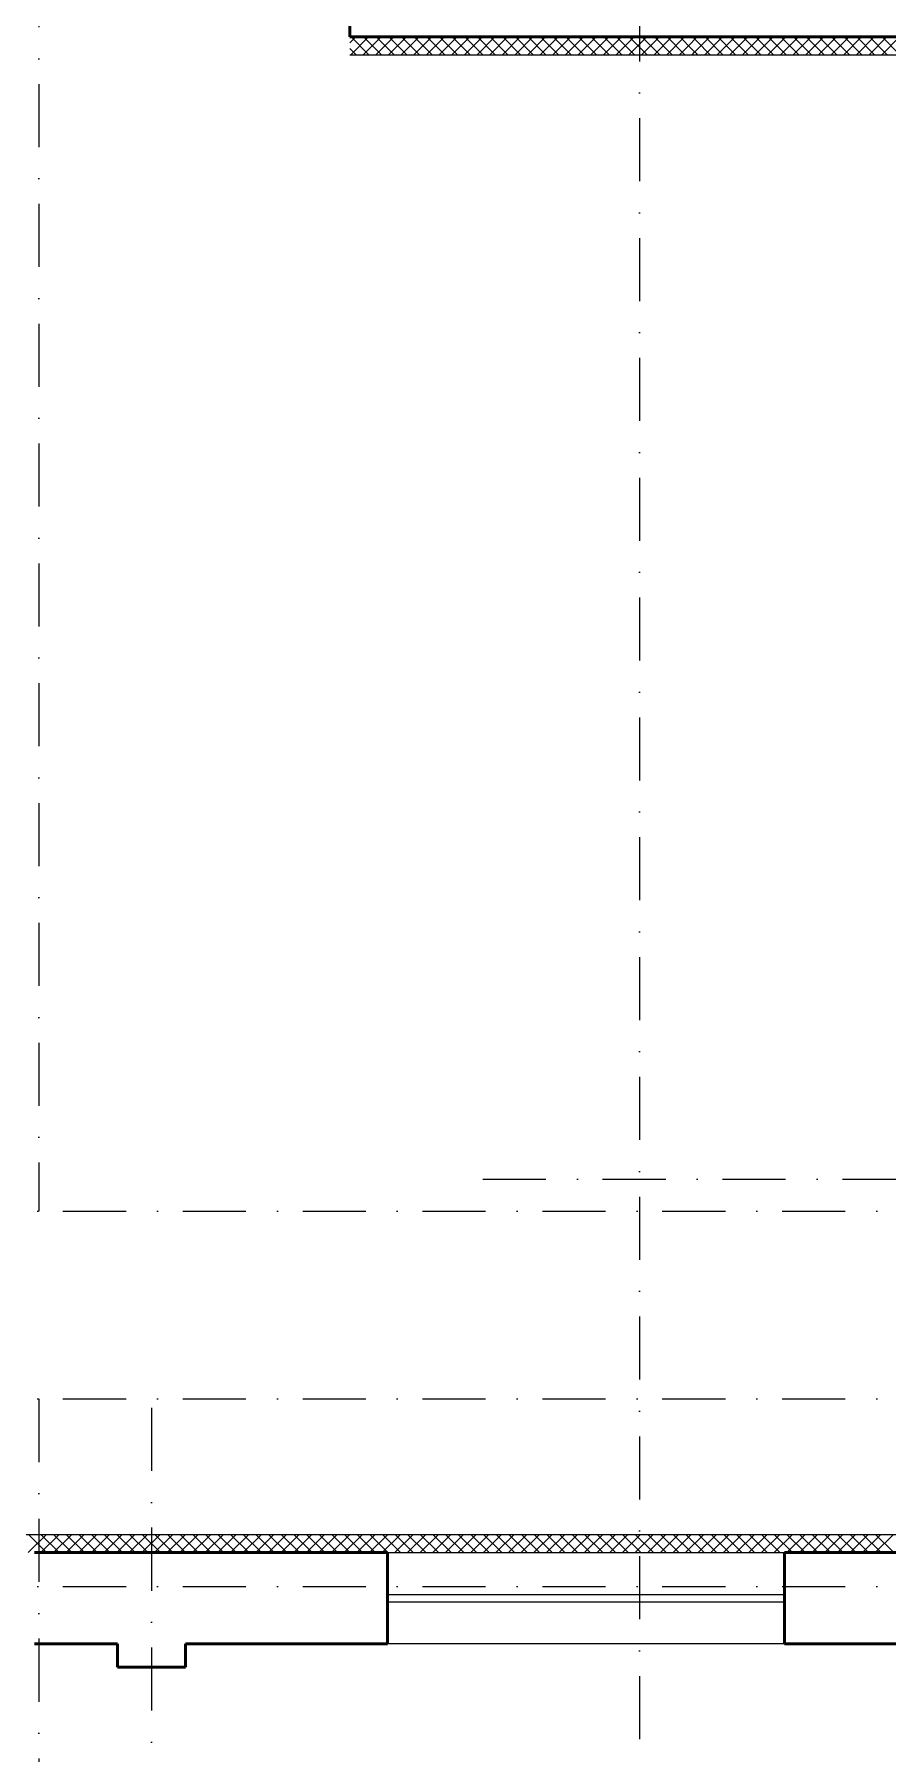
# Model space of a CAD drawing. Extents: x -1560602 to 321118, y -2308202 to -430103.
# Drawn here: x -1503619 to -1498847, y -2191880 to -2182262 of the extents above; entities that cross this region are included whole.
import ezdxf

# ---------------------------------------------------------------- set-up
doc = ezdxf.new("R2010")
doc.units = 0
doc.header["$MEASUREMENT"] = 0
doc.linetypes.add('Dot & Dashed', pattern=[670.277762, 352.777767, -176.388884, 0, -141.111112])
doc.linetypes.add('Штрихпунктирная', pattern=[0.670278, 0.352778, -0.176389, 0, -0.141111])
for name, color, linetype in [('Оси', 253, 'Dot & Dashed'), ('отделка', 240, 'CONTINUOUS'), ('Утеплитель', 6, 'CONTINUOUS')]:
    doc.layers.add(name, color=color, linetype=linetype)
doc.layers.add('стены', color=5, linetype='CONTINUOUS', lineweight=50)

msp = doc.modelspace()

# ---------------------------------------------------------------- linework, layer by layer
at = {"layer": 'Оси', "color": 0, "linetype": 'Штрихпунктирная', "lineweight": -3, "ltscale": 1000}
for p, q in [((-1500233.7, -2155916.2), (-1500233.7, -2200993.8)), ((-1503593.7, -2157736.2), (-1503593.7, -2188846.2)), ((-1501111, -2188666.2), (-1478918.7, -2188666.2)), ((-1556419, -2188846.2), (-1496963.7, -2188846.2)), ((-1556419, -2189896.2), (-1496963.7, -2189896.2)), ((-1503593.7, -2189896.2), (-1503593.7, -2213028)), ((-1502963.7, -2189945.9), (-1502963.7, -2201571.1)), ((-1556419, -2190946.2), (-1496963.7, -2190946.2))]:
    msp.add_line(p, q, dxfattribs=at)
at = {"layer": 'отделка', "color": 0, "ltscale": 100}
for p, q in [((-1501643.7, -2190755.9), (-1499423.7, -2190755.9)), ((-1501643.7, -2190990.9), (-1499423.7, -2190990.9)), ((-1501643.7, -2191030.9), (-1499423.7, -2191030.9)), ((-1499423.7, -2191265.9), (-1501643.7, -2191265.9))]:
    msp.add_line(p, q, dxfattribs=at)
at = {"layer": 'стены', "color": 0, "linetype": 'Continuous'}
for p, q in [((-1501853.7, -2182276.2), (-1501853.7, -2181766.2)), ((-1501853.7, -2182276.2), (-1500423.7, -2182276.2)), ((-1500423.7, -2182276.2), (-1499999.7, -2182276.2)), ((-1499999.7, -2182276.2), (-1494553.7, -2182276.2)), ((-1499999.7, -2182276.2), (-1499999.7, -2182276.2)), ((-1501643.7, -2190755.9), (-1503618.7, -2190755.9)), ((-1501643.7, -2190755.9), (-1501643.7, -2190825.9)), ((-1501643.7, -2190755.9), (-1501643.7, -2190825.9)), ((-1498113.7, -2190755.9), (-1499423.7, -2190755.9)), ((-1499423.7, -2190755.9), (-1499423.7, -2191265.9)), ((-1501643.7, -2190825.9), (-1501643.7, -2191265.9)), ((-1503618.7, -2191265.9), (-1503153.7, -2191265.9)), ((-1503153.7, -2191265.9), (-1503153.7, -2191395.9)), ((-1502773.7, -2191395.9), (-1502773.7, -2191265.9)), ((-1502773.7, -2191265.9), (-1501643.7, -2191265.9)), ((-1499423.7, -2191265.9), (-1498193.7, -2191265.9)), ((-1502773.7, -2191395.9), (-1503153.7, -2191395.9))]:
    msp.add_line(p, q, dxfattribs=at)
at = {"layer": 'Утеплитель', "color": 0, "linetype": 'Continuous'}
for p, q in [((-1501853.7, -2182309.3), (-1501820.6, -2182276.2)), ((-1501849.9, -2182376.2), (-1501749.9, -2182276.2)), ((-1501748, -2182376.2), (-1501848, -2182276.2)), ((-1501779.2, -2182376.2), (-1501679.2, -2182276.2)), ((-1501677.3, -2182376.2), (-1501777.3, -2182276.2)), ((-1501708.5, -2182376.2), (-1501608.5, -2182276.2)), ((-1501606.6, -2182376.2), (-1501706.6, -2182276.2)), ((-1501637.8, -2182376.2), (-1501537.8, -2182276.2)), ((-1501535.9, -2182376.2), (-1501635.9, -2182276.2)), ((-1501567.1, -2182376.2), (-1501467.1, -2182276.2)), ((-1501465.2, -2182376.2), (-1501565.2, -2182276.2)), ((-1501496.4, -2182376.2), (-1501396.4, -2182276.2)), ((-1501394.5, -2182376.2), (-1501494.5, -2182276.2)), ((-1501425.7, -2182376.2), (-1501325.7, -2182276.2)), ((-1501323.8, -2182376.2), (-1501423.8, -2182276.2)), ((-1501354.9, -2182376.2), (-1501254.9, -2182276.2)), ((-1501253.1, -2182376.2), (-1501353.1, -2182276.2)), ((-1501284.2, -2182376.2), (-1501184.2, -2182276.2)), ((-1501182.3, -2182376.2), (-1501282.3, -2182276.2)), ((-1501213.5, -2182376.2), (-1501113.5, -2182276.2)), ((-1501111.6, -2182376.2), (-1501211.6, -2182276.2)), ((-1501142.8, -2182376.2), (-1501042.8, -2182276.2)), ((-1501040.9, -2182376.2), (-1501140.9, -2182276.2)), ((-1501072.1, -2182376.2), (-1500972.1, -2182276.2)), ((-1500970.2, -2182376.2), (-1501070.2, -2182276.2)), ((-1501001.4, -2182376.2), (-1500901.4, -2182276.2)), ((-1500899.5, -2182376.2), (-1500999.5, -2182276.2)), ((-1500930.7, -2182376.2), (-1500830.7, -2182276.2)), ((-1500828.8, -2182376.2), (-1500928.8, -2182276.2)), ((-1500860, -2182376.2), (-1500760, -2182276.2)), ((-1500758.1, -2182376.2), (-1500858.1, -2182276.2)), ((-1500789.3, -2182376.2), (-1500689.3, -2182276.2)), ((-1500687.4, -2182376.2), (-1500787.4, -2182276.2)), ((-1500718.6, -2182376.2), (-1500618.6, -2182276.2)), ((-1500616.7, -2182376.2), (-1500716.7, -2182276.2)), ((-1500647.8, -2182376.2), (-1500547.8, -2182276.2)), ((-1500546, -2182376.2), (-1500646, -2182276.2)), ((-1500577.1, -2182376.2), (-1500477.1, -2182276.2)), ((-1500475.2, -2182376.2), (-1500575.2, -2182276.2)), ((-1500506.4, -2182376.2), (-1500406.4, -2182276.2)), ((-1500404.5, -2182376.2), (-1500504.5, -2182276.2)), ((-1500435.7, -2182376.2), (-1500335.7, -2182276.2)), ((-1500333.8, -2182376.2), (-1500433.8, -2182276.2)), ((-1500365, -2182376.2), (-1500265, -2182276.2)), ((-1500263.1, -2182376.2), (-1500363.1, -2182276.2)), ((-1500294.3, -2182376.2), (-1500194.3, -2182276.2)), ((-1500192.4, -2182376.2), (-1500292.4, -2182276.2)), ((-1500223.6, -2182376.2), (-1500123.6, -2182276.2)), ((-1500121.7, -2182376.2), (-1500221.7, -2182276.2)), ((-1500152.9, -2182376.2), (-1500052.9, -2182276.2)), ((-1500051, -2182376.2), (-1500151, -2182276.2)), ((-1500082.2, -2182376.2), (-1499991.6, -2182285.6)), ((-1499980.3, -2182376.2), (-1500080.3, -2182276.2)), ((-1499939.2, -2182346.5), (-1500009.6, -2182276.2)), ((-1499991.6, -2182285.6), (-1499982.2, -2182276.2)), ((-1499958.9, -2182323.7), (-1499913.7, -2182278.5)), ((-1499913.7, -2182301.3), (-1499938.8, -2182276.2)), ((-1499913.7, -2182278.5), (-1499911.4, -2182276.2)), ((-1499913.7, -2182349.2), (-1499840.7, -2182276.2)), ((-1499870, -2182376.2), (-1499770, -2182276.2)), ((-1499768.1, -2182376.2), (-1499868.1, -2182276.2)), ((-1499799.3, -2182376.2), (-1499699.3, -2182276.2)), ((-1499697.4, -2182376.2), (-1499797.4, -2182276.2)), ((-1499728.6, -2182376.2), (-1499628.6, -2182276.2)), ((-1499626.7, -2182376.2), (-1499726.7, -2182276.2)), ((-1499657.9, -2182376.2), (-1499557.9, -2182276.2)), ((-1499556, -2182376.2), (-1499656, -2182276.2)), ((-1499587.2, -2182376.2), (-1499487.2, -2182276.2)), ((-1499485.3, -2182376.2), (-1499585.3, -2182276.2)), ((-1499516.5, -2182376.2), (-1499416.5, -2182276.2)), ((-1499414.6, -2182376.2), (-1499514.6, -2182276.2)), ((-1499445.8, -2182376.2), (-1499345.8, -2182276.2)), ((-1499343.9, -2182376.2), (-1499443.9, -2182276.2)), ((-1499375, -2182376.2), (-1499275, -2182276.2)), ((-1499273.2, -2182376.2), (-1499373.2, -2182276.2)), ((-1499304.3, -2182376.2), (-1499204.3, -2182276.2)), ((-1499202.5, -2182376.2), (-1499302.5, -2182276.2)), ((-1499233.6, -2182376.2), (-1499133.6, -2182276.2)), ((-1499131.7, -2182376.2), (-1499231.7, -2182276.2)), ((-1499162.9, -2182376.2), (-1499062.9, -2182276.2)), ((-1499061, -2182376.2), (-1499161, -2182276.2)), ((-1499092.2, -2182376.2), (-1498992.2, -2182276.2)), ((-1498990.3, -2182376.2), (-1499090.3, -2182276.2)), ((-1499021.5, -2182376.2), (-1498921.5, -2182276.2)), ((-1498919.6, -2182376.2), (-1499019.6, -2182276.2)), ((-1498950.8, -2182376.2), (-1498850.8, -2182276.2)), ((-1498848.9, -2182376.2), (-1498948.9, -2182276.2)), ((-1498880.1, -2182376.2), (-1498780.1, -2182276.2)), ((-1498778.2, -2182376.2), (-1498878.2, -2182276.2)), ((-1501818.7, -2182376.2), (-1501853.7, -2182341.2)), ((-1501853.7, -2182376.2), (-1499913.7, -2182376.2)), ((-1500011.4, -2182376.2), (-1499958.9, -2182323.7)), ((-1499940.7, -2182376.2), (-1499926.2, -2182361.7)), ((-1499913.7, -2182372), (-1499939.2, -2182346.5)), ((-1499926.2, -2182361.7), (-1499913.7, -2182349.2)), ((-1499838.8, -2182376.2), (-1499913.7, -2182301.3)), ((-1499909.6, -2182376.2), (-1499913.7, -2182372)), ((-1499913.7, -2182376.2), (-1494653.7, -2182376.2)), ((-1498163.7, -2190655.9), (-1508698.7, -2190655.9)), ((-1503653.5, -2190755.9), (-1503553.5, -2190655.9)), ((-1503550.7, -2190755.9), (-1503650.7, -2190655.9)), ((-1503582.8, -2190755.9), (-1503482.8, -2190655.9)), ((-1503480, -2190755.9), (-1503580, -2190655.9)), ((-1503512.1, -2190755.9), (-1503412.1, -2190655.9)), ((-1503409.3, -2190755.9), (-1503509.3, -2190655.9)), ((-1503441.4, -2190755.9), (-1503341.4, -2190655.9)), ((-1503338.6, -2190755.9), (-1503438.6, -2190655.9)), ((-1503370.6, -2190755.9), (-1503270.6, -2190655.9)), ((-1503267.9, -2190755.9), (-1503367.9, -2190655.9)), ((-1503299.9, -2190755.9), (-1503199.9, -2190655.9)), ((-1503197.2, -2190755.9), (-1503297.2, -2190655.9)), ((-1503229.2, -2190755.9), (-1503129.2, -2190655.9)), ((-1503126.5, -2190755.9), (-1503226.5, -2190655.9)), ((-1503158.5, -2190755.9), (-1503058.5, -2190655.9)), ((-1503055.7, -2190755.9), (-1503155.7, -2190655.9)), ((-1503087.8, -2190755.9), (-1502987.8, -2190655.9)), ((-1502985, -2190755.9), (-1503085, -2190655.9)), ((-1503017.1, -2190755.9), (-1502917.1, -2190655.9)), ((-1502914.3, -2190755.9), (-1503014.3, -2190655.9)), ((-1502946.4, -2190755.9), (-1502846.4, -2190655.9)), ((-1502843.6, -2190755.9), (-1502943.6, -2190655.9)), ((-1502875.7, -2190755.9), (-1502775.7, -2190655.9)), ((-1502772.9, -2190755.9), (-1502872.9, -2190655.9)), ((-1502805, -2190755.9), (-1502705, -2190655.9)), ((-1502702.2, -2190755.9), (-1502802.2, -2190655.9)), ((-1502734.2, -2190755.9), (-1502634.2, -2190655.9)), ((-1502631.5, -2190755.9), (-1502731.5, -2190655.9)), ((-1502663.5, -2190755.9), (-1502563.5, -2190655.9)), ((-1502560.8, -2190755.9), (-1502660.8, -2190655.9)), ((-1502592.8, -2190755.9), (-1502492.8, -2190655.9)), ((-1502490.1, -2190755.9), (-1502590.1, -2190655.9)), ((-1502522.1, -2190755.9), (-1502422.1, -2190655.9)), ((-1502419.3, -2190755.9), (-1502519.3, -2190655.9)), ((-1502451.4, -2190755.9), (-1502351.4, -2190655.9)), ((-1502348.6, -2190755.9), (-1502448.6, -2190655.9)), ((-1502380.7, -2190755.9), (-1502280.7, -2190655.9)), ((-1502277.9, -2190755.9), (-1502377.9, -2190655.9)), ((-1502310, -2190755.9), (-1502210, -2190655.9)), ((-1502207.2, -2190755.9), (-1502307.2, -2190655.9)), ((-1502239.3, -2190755.9), (-1502139.3, -2190655.9)), ((-1502136.5, -2190755.9), (-1502236.5, -2190655.9)), ((-1502168.6, -2190755.9), (-1502068.6, -2190655.9)), ((-1502065.8, -2190755.9), (-1502165.8, -2190655.9)), ((-1502097.8, -2190755.9), (-1501997.8, -2190655.9)), ((-1501995.1, -2190755.9), (-1502095.1, -2190655.9)), ((-1502027.1, -2190755.9), (-1501927.1, -2190655.9)), ((-1501924.4, -2190755.9), (-1502024.4, -2190655.9)), ((-1501956.4, -2190755.9), (-1501856.4, -2190655.9)), ((-1501853.7, -2190755.9), (-1501953.7, -2190655.9)), ((-1501885.7, -2190755.9), (-1501785.7, -2190655.9)), ((-1501783, -2190755.9), (-1501883, -2190655.9)), ((-1501815, -2190755.9), (-1501715, -2190655.9)), ((-1501712.2, -2190755.9), (-1501812.2, -2190655.9)), ((-1501744.3, -2190755.9), (-1501644.3, -2190655.9)), ((-1501641.5, -2190755.9), (-1501741.5, -2190655.9)), ((-1501673.6, -2190755.9), (-1501573.6, -2190655.9)), ((-1501570.8, -2190755.9), (-1501670.8, -2190655.9)), ((-1501602.9, -2190755.9), (-1501502.9, -2190655.9)), ((-1501500.1, -2190755.9), (-1501600.1, -2190655.9)), ((-1501532.2, -2190755.9), (-1501432.2, -2190655.9)), ((-1501429.4, -2190755.9), (-1501529.4, -2190655.9)), ((-1501461.5, -2190755.9), (-1501361.5, -2190655.9)), ((-1501358.7, -2190755.9), (-1501458.7, -2190655.9)), ((-1501390.7, -2190755.9), (-1501290.7, -2190655.9)), ((-1501288, -2190755.9), (-1501388, -2190655.9)), ((-1501320, -2190755.9), (-1501220, -2190655.9)), ((-1501217.3, -2190755.9), (-1501317.3, -2190655.9)), ((-1501249.3, -2190755.9), (-1501149.3, -2190655.9)), ((-1501146.6, -2190755.9), (-1501246.6, -2190655.9)), ((-1501178.6, -2190755.9), (-1501078.6, -2190655.9)), ((-1501075.8, -2190755.9), (-1501175.8, -2190655.9)), ((-1501107.9, -2190755.9), (-1501007.9, -2190655.9)), ((-1501005.1, -2190755.9), (-1501105.1, -2190655.9)), ((-1501037.2, -2190755.9), (-1500937.2, -2190655.9)), ((-1500934.4, -2190755.9), (-1501034.4, -2190655.9)), ((-1500966.5, -2190755.9), (-1500866.5, -2190655.9)), ((-1500863.7, -2190755.9), (-1500963.7, -2190655.9)), ((-1500895.8, -2190755.9), (-1500795.8, -2190655.9)), ((-1500793, -2190755.9), (-1500893, -2190655.9)), ((-1500825.1, -2190755.9), (-1500725.1, -2190655.9)), ((-1500722.3, -2190755.9), (-1500822.3, -2190655.9)), ((-1500754.3, -2190755.9), (-1500654.3, -2190655.9)), ((-1500651.6, -2190755.9), (-1500751.6, -2190655.9)), ((-1500683.6, -2190755.9), (-1500583.6, -2190655.9)), ((-1500580.9, -2190755.9), (-1500680.9, -2190655.9)), ((-1500612.9, -2190755.9), (-1500512.9, -2190655.9)), ((-1500510.2, -2190755.9), (-1500610.2, -2190655.9)), ((-1500542.2, -2190755.9), (-1500442.2, -2190655.9)), ((-1500439.4, -2190755.9), (-1500539.4, -2190655.9)), ((-1500471.5, -2190755.9), (-1500371.5, -2190655.9)), ((-1500368.7, -2190755.9), (-1500468.7, -2190655.9)), ((-1500400.8, -2190755.9), (-1500300.8, -2190655.9)), ((-1500298, -2190755.9), (-1500398, -2190655.9)), ((-1500330.1, -2190755.9), (-1500230.1, -2190655.9)), ((-1500227.3, -2190755.9), (-1500327.3, -2190655.9)), ((-1500259.4, -2190755.9), (-1500159.4, -2190655.9)), ((-1500156.6, -2190755.9), (-1500256.6, -2190655.9)), ((-1500188.7, -2190755.9), (-1500088.7, -2190655.9)), ((-1500085.9, -2190755.9), (-1500185.9, -2190655.9)), ((-1500117.9, -2190755.9), (-1500017.9, -2190655.9)), ((-1500015.2, -2190755.9), (-1500115.2, -2190655.9)), ((-1500047.2, -2190755.9), (-1499947.2, -2190655.9)), ((-1499944.5, -2190755.9), (-1500044.5, -2190655.9)), ((-1499976.5, -2190755.9), (-1499876.5, -2190655.9)), ((-1499873.8, -2190755.9), (-1499973.8, -2190655.9)), ((-1499905.8, -2190755.9), (-1499805.8, -2190655.9)), ((-1499803.1, -2190755.9), (-1499903.1, -2190655.9)), ((-1499835.1, -2190755.9), (-1499735.1, -2190655.9)), ((-1499732.3, -2190755.9), (-1499832.3, -2190655.9)), ((-1499764.4, -2190755.9), (-1499664.4, -2190655.9)), ((-1499661.6, -2190755.9), (-1499761.6, -2190655.9)), ((-1499693.7, -2190755.9), (-1499593.7, -2190655.9)), ((-1499590.9, -2190755.9), (-1499690.9, -2190655.9)), ((-1499623, -2190755.9), (-1499523, -2190655.9)), ((-1499520.2, -2190755.9), (-1499620.2, -2190655.9)), ((-1499552.3, -2190755.9), (-1499452.3, -2190655.9)), ((-1499449.5, -2190755.9), (-1499549.5, -2190655.9)), ((-1499481.6, -2190755.9), (-1499381.6, -2190655.9)), ((-1499378.8, -2190755.9), (-1499478.8, -2190655.9)), ((-1499410.8, -2190755.9), (-1499310.8, -2190655.9)), ((-1499308.1, -2190755.9), (-1499408.1, -2190655.9)), ((-1499340.1, -2190755.9), (-1499240.1, -2190655.9)), ((-1499237.4, -2190755.9), (-1499337.4, -2190655.9)), ((-1499269.4, -2190755.9), (-1499169.4, -2190655.9)), ((-1499166.7, -2190755.9), (-1499266.7, -2190655.9)), ((-1499198.7, -2190755.9), (-1499098.7, -2190655.9)), ((-1499095.9, -2190755.9), (-1499195.9, -2190655.9)), ((-1499128, -2190755.9), (-1499028, -2190655.9)), ((-1499025.2, -2190755.9), (-1499125.2, -2190655.9)), ((-1499057.3, -2190755.9), (-1498957.3, -2190655.9)), ((-1498954.5, -2190755.9), (-1499054.5, -2190655.9)), ((-1498986.6, -2190755.9), (-1498886.6, -2190655.9)), ((-1498883.8, -2190755.9), (-1498983.8, -2190655.9)), ((-1498915.9, -2190755.9), (-1498815.9, -2190655.9)), ((-1498813.1, -2190755.9), (-1498913.1, -2190655.9))]:
    msp.add_line(p, q, dxfattribs=at)

doc.saveas('drawing.dxf')
